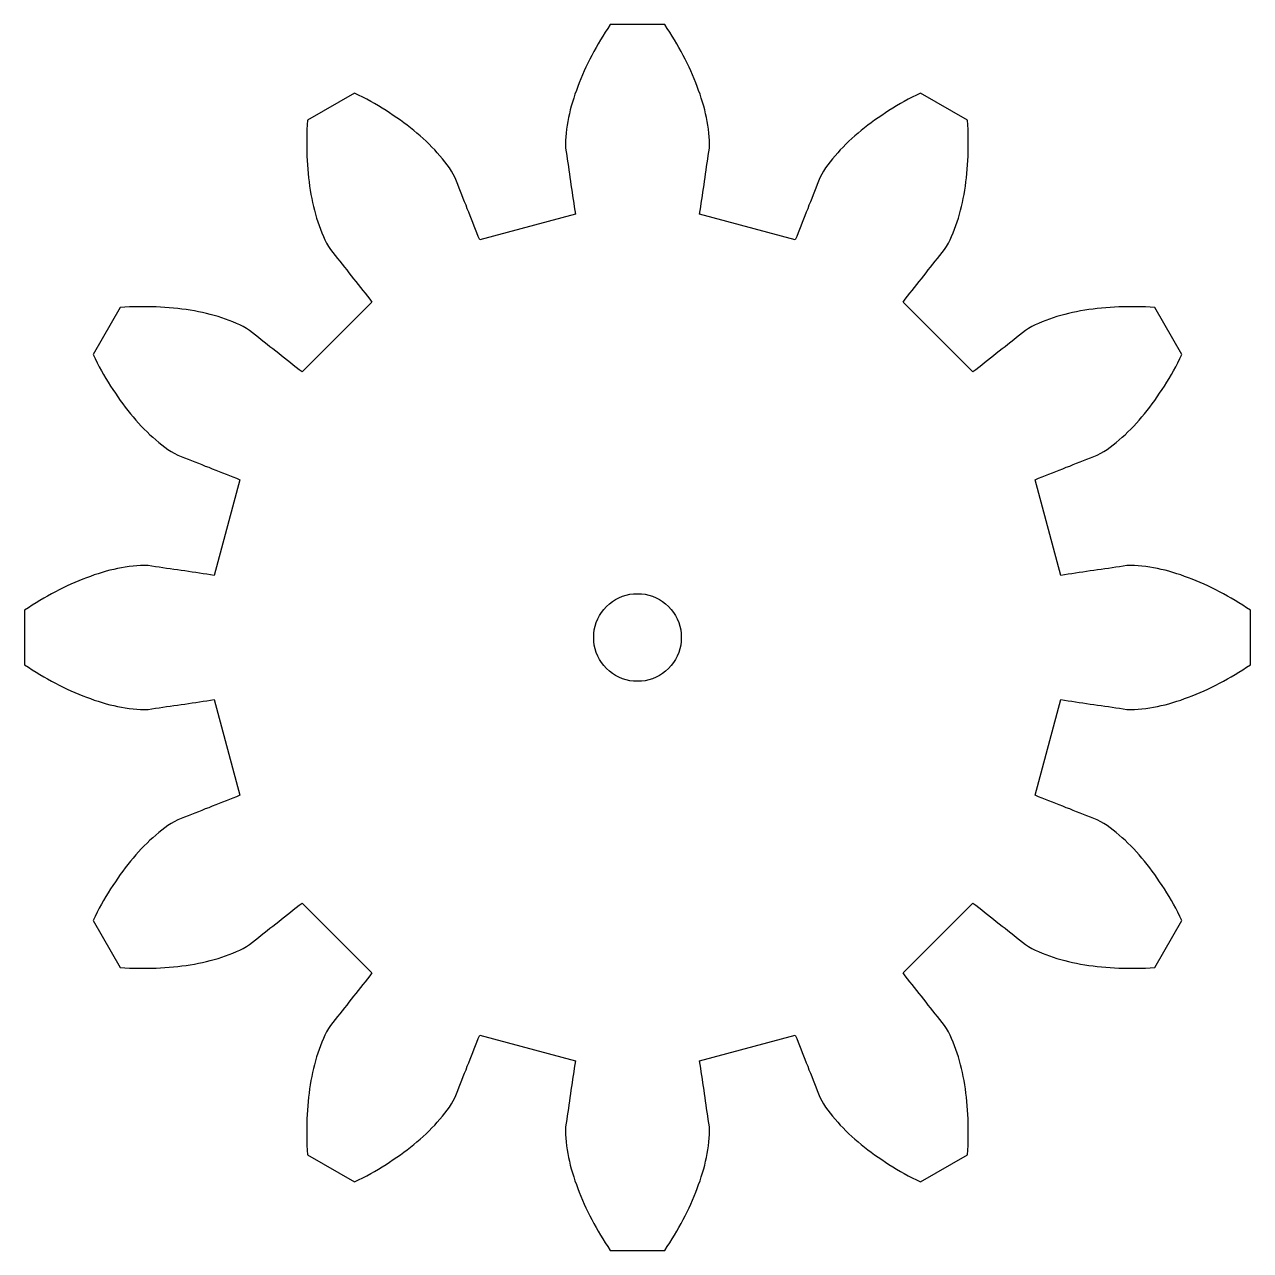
# Model space of a CAD drawing. Extents: x 0 to 320, y 0 to 200.
# Drawn here: x 0.1 to 111.9, y 0.1 to 111.9 of the extents above; entities that cross this region are included whole.
import ezdxf

# ---------------------------------------------------------------- set-up
doc = ezdxf.new("R2010")
doc.units = 0

msp = doc.modelspace()

# ---------------------------------------------------------------- linework, layer by layer
at = {"layer": '1'}
for points in [[(61.67, 94.63), (61.67, 94.63), (61.72, 94.96), (61.77, 95.3), (61.82, 95.63), (61.87, 95.97), (61.92, 96.3), (61.97, 96.64), (62.02, 96.97), (62.07, 97.31), (62.12, 97.65), (62.16, 97.98), (62.21, 98.32), (62.26, 98.65), (62.31, 98.99), (62.36, 99.32), (62.41, 99.66), (62.46, 100), (62.51, 100.33), (62.56, 100.67), (62.58, 101.01), (62.57, 101.35), (62.55, 101.7), (62.52, 102.04), (62.48, 102.39), (62.43, 102.74), (62.37, 103.09), (62.3, 103.44), (62.22, 103.8), (62.13, 104.15), (62.04, 104.5), (61.93, 104.86), (61.82, 105.21), (61.71, 105.57), (61.58, 105.92), (61.45, 106.28), (61.31, 106.63), (61.17, 106.99), (61.02, 107.35), (60.86, 107.7), (60.7, 108.06), (60.53, 108.41), (60.35, 108.77), (60.17, 109.12), (59.98, 109.48), (59.78, 109.83), (59.58, 110.19), (59.37, 110.54), (59.16, 110.89), (58.94, 111.24), (58.71, 111.59), (58.48, 111.94), (53.52, 111.94), (53.29, 111.59), (53.06, 111.24), (52.84, 110.89), (52.63, 110.54), (52.42, 110.19), (52.22, 109.83), (52.02, 109.48), (51.83, 109.12), (51.65, 108.77), (51.47, 108.41), (51.3, 108.06), (51.14, 107.7), (50.98, 107.35), (50.83, 106.99), (50.69, 106.63), (50.55, 106.28), (50.42, 105.92), (50.29, 105.57), (50.18, 105.21), (50.07, 104.86), (49.96, 104.5), (49.87, 104.15), (49.78, 103.8), (49.7, 103.44), (49.63, 103.09), (49.57, 102.74), (49.52, 102.39), (49.48, 102.04), (49.45, 101.7), (49.43, 101.35), (49.42, 101.01), (49.44, 100.67), (49.49, 100.33), (49.54, 100), (49.59, 99.66), (49.64, 99.32), (49.69, 98.99), (49.74, 98.65), (49.79, 98.32), (49.84, 97.98), (49.88, 97.65), (49.93, 97.31), (49.98, 96.97), (50.03, 96.64), (50.08, 96.3), (50.13, 95.97), (50.18, 95.63), (50.23, 95.3), (50.28, 94.96), (50.33, 94.63), (41.6, 92.29), (41.47, 92.6), (41.35, 92.92), (41.22, 93.23), (41.1, 93.55), (40.97, 93.86), (40.85, 94.18), (40.72, 94.49), (40.6, 94.81), (40.47, 95.12), (40.35, 95.44), (40.22, 95.75), (40.1, 96.07), (39.97, 96.39), (39.85, 96.7), (39.72, 97.02), (39.6, 97.33), (39.47, 97.65), (39.35, 97.96), (39.19, 98.27), (39.02, 98.56), (38.83, 98.85), (38.63, 99.14), (38.42, 99.42), (38.2, 99.69), (37.97, 99.97), (37.73, 100.24), (37.49, 100.5), (37.24, 100.76), (36.98, 101.02), (36.71, 101.28), (36.44, 101.53), (36.16, 101.78), (35.87, 102.03), (35.58, 102.27), (35.29, 102.51), (34.98, 102.74), (34.67, 102.98), (34.36, 103.21), (34.04, 103.43), (33.71, 103.65), (33.38, 103.87), (33.05, 104.09), (32.71, 104.3), (32.36, 104.51), (32.01, 104.72), (31.65, 104.92), (31.29, 105.12), (30.92, 105.31), (30.55, 105.5), (30.18, 105.69), (25.88, 103.21), (25.85, 102.79), (25.83, 102.37), (25.82, 101.96), (25.81, 101.55), (25.81, 101.14), (25.81, 100.73), (25.82, 100.32), (25.83, 99.92), (25.85, 99.52), (25.87, 99.13), (25.9, 98.73), (25.94, 98.34), (25.98, 97.96), (26.03, 97.57), (26.08, 97.19), (26.14, 96.82), (26.2, 96.44), (26.27, 96.07), (26.35, 95.71), (26.43, 95.34), (26.52, 94.99), (26.62, 94.63), (26.72, 94.28), (26.83, 93.94), (26.94, 93.6), (27.06, 93.26), (27.19, 92.94), (27.33, 92.61), (27.48, 92.3), (27.63, 91.99), (27.8, 91.69), (27.99, 91.4), (28.2, 91.14), (28.41, 90.87), (28.62, 90.6), (28.83, 90.34), (29.04, 90.07), (29.25, 89.81), (29.46, 89.54), (29.67, 89.27), (29.88, 89.01), (30.09, 88.74), (30.3, 88.48), (30.51, 88.21), (30.72, 87.94), (30.93, 87.68), (31.14, 87.41), (31.35, 87.15), (31.56, 86.88), (31.77, 86.61), (25.39, 80.23), (25.12, 80.44), (24.85, 80.65), (24.59, 80.86), (24.32, 81.07), (24.06, 81.28), (23.79, 81.49), (23.52, 81.7), (23.26, 81.91), (22.99, 82.12), (22.73, 82.33), (22.46, 82.54), (22.19, 82.75), (21.93, 82.96), (21.66, 83.17), (21.4, 83.38), (21.13, 83.59), (20.86, 83.8), (20.6, 84.01), (20.31, 84.2), (20.01, 84.37), (19.7, 84.52), (19.39, 84.67), (19.06, 84.81), (18.74, 84.94), (18.4, 85.06), (18.06, 85.17), (17.72, 85.28), (17.37, 85.38), (17.01, 85.48), (16.66, 85.57), (16.29, 85.65), (15.93, 85.73), (15.56, 85.8), (15.18, 85.86), (14.81, 85.92), (14.43, 85.97), (14.04, 86.02), (13.66, 86.06), (13.27, 86.1), (12.87, 86.13), (12.48, 86.15), (12.08, 86.17), (11.68, 86.18), (11.27, 86.19), (10.86, 86.19), (10.45, 86.19), (10.04, 86.18), (9.63, 86.17), (9.21, 86.15), (8.79, 86.12), (6.31, 81.82), (6.5, 81.45), (6.69, 81.08), (6.88, 80.71), (7.08, 80.35), (7.28, 79.99), (7.49, 79.64), (7.7, 79.29), (7.91, 78.95), (8.13, 78.62), (8.35, 78.29), (8.57, 77.96), (8.79, 77.64), (9.02, 77.33), (9.26, 77.02), (9.49, 76.71), (9.73, 76.42), (9.97, 76.13), (10.22, 75.84), (10.47, 75.56), (10.72, 75.29), (10.98, 75.02), (11.24, 74.76), (11.5, 74.51), (11.76, 74.27), (12.03, 74.03), (12.31, 73.8), (12.58, 73.58), (12.86, 73.37), (13.15, 73.17), (13.44, 72.98), (13.73, 72.81), (14.04, 72.65), (14.35, 72.53), (14.67, 72.4), (14.98, 72.28), (15.3, 72.15), (15.61, 72.03), (15.93, 71.9), (16.25, 71.78), (16.56, 71.65), (16.88, 71.53), (17.19, 71.4), (17.51, 71.28), (17.82, 71.15), (18.14, 71.03), (18.45, 70.9), (18.77, 70.78), (19.08, 70.65), (19.4, 70.53), (19.71, 70.4), (17.37, 61.67), (17.04, 61.72), (16.7, 61.77), (16.37, 61.82), (16.03, 61.87), (15.7, 61.92), (15.36, 61.97), (15.03, 62.02), (14.69, 62.07), (14.35, 62.12), (14.02, 62.16), (13.68, 62.21), (13.35, 62.26), (13.01, 62.31), (12.68, 62.36), (12.34, 62.41), (12, 62.46), (11.67, 62.51), (11.33, 62.56), (10.99, 62.58), (10.65, 62.57), (10.3, 62.55), (9.96, 62.52), (9.61, 62.48), (9.26, 62.43), (8.91, 62.37), (8.56, 62.3), (8.2, 62.22), (7.85, 62.13), (7.5, 62.04), (7.14, 61.93), (6.79, 61.82), (6.43, 61.71), (6.08, 61.58), (5.72, 61.45), (5.37, 61.31), (5.01, 61.17), (4.65, 61.02), (4.3, 60.86), (3.94, 60.7), (3.59, 60.53), (3.23, 60.35), (2.88, 60.17), (2.52, 59.98), (2.17, 59.78), (1.81, 59.58), (1.46, 59.37), (1.11, 59.16), (0.76, 58.94), (0.41, 58.71), (0.06, 58.48), (0.06, 53.52), (0.41, 53.29), (0.76, 53.06), (1.11, 52.84), (1.46, 52.63), (1.81, 52.42), (2.17, 52.22), (2.52, 52.02), (2.88, 51.83), (3.23, 51.65), (3.59, 51.47), (3.94, 51.3), (4.3, 51.14), (4.65, 50.98), (5.01, 50.83), (5.37, 50.69), (5.72, 50.55), (6.08, 50.42), (6.43, 50.29), (6.79, 50.18), (7.14, 50.07), (7.5, 49.96), (7.85, 49.87), (8.2, 49.78), (8.56, 49.7), (8.91, 49.63), (9.26, 49.57), (9.61, 49.52), (9.96, 49.48), (10.3, 49.45), (10.65, 49.43), (10.99, 49.42), (11.33, 49.44), (11.67, 49.49), (12, 49.54), (12.34, 49.59), (12.68, 49.64), (13.01, 49.69), (13.35, 49.74), (13.68, 49.79), (14.02, 49.84), (14.35, 49.88), (14.69, 49.93), (15.03, 49.98), (15.36, 50.03), (15.7, 50.08), (16.03, 50.13), (16.37, 50.18), (16.7, 50.23), (17.04, 50.28), (17.37, 50.33), (19.71, 41.6), (19.4, 41.47), (19.08, 41.35), (18.77, 41.22), (18.45, 41.1), (18.14, 40.97), (17.82, 40.85), (17.51, 40.72), (17.19, 40.6), (16.88, 40.47), (16.56, 40.35), (16.25, 40.22), (15.93, 40.1), (15.61, 39.97), (15.3, 39.85), (14.98, 39.72), (14.67, 39.6), (14.35, 39.47), (14.04, 39.35), (13.73, 39.19), (13.44, 39.02), (13.15, 38.83), (12.86, 38.63), (12.58, 38.42), (12.31, 38.2), (12.03, 37.97), (11.76, 37.73), (11.5, 37.49), (11.24, 37.24), (10.98, 36.98), (10.72, 36.71), (10.47, 36.44), (10.22, 36.16), (9.97, 35.87), (9.73, 35.58), (9.49, 35.29), (9.26, 34.98), (9.02, 34.67), (8.79, 34.36), (8.57, 34.04), (8.35, 33.71), (8.13, 33.38), (7.91, 33.05), (7.7, 32.71), (7.49, 32.36), (7.28, 32.01), (7.08, 31.65), (6.88, 31.29), (6.69, 30.92), (6.5, 30.55), (6.31, 30.18), (8.79, 25.88), (9.21, 25.85), (9.63, 25.83), (10.04, 25.82), (10.45, 25.81), (10.86, 25.81), (11.27, 25.81), (11.68, 25.82), (12.08, 25.83), (12.48, 25.85), (12.87, 25.87), (13.27, 25.9), (13.66, 25.94), (14.04, 25.98), (14.43, 26.03), (14.81, 26.08), (15.18, 26.14), (15.56, 26.2), (15.93, 26.27), (16.29, 26.35), (16.66, 26.43), (17.01, 26.52), (17.37, 26.62), (17.72, 26.72), (18.06, 26.83), (18.4, 26.94), (18.74, 27.06), (19.06, 27.19), (19.39, 27.33), (19.7, 27.48), (20.01, 27.63), (20.31, 27.8), (20.6, 27.99), (20.86, 28.2), (21.13, 28.41), (21.4, 28.62), (21.66, 28.83), (21.93, 29.04), (22.19, 29.25), (22.46, 29.46), (22.73, 29.67), (22.99, 29.88), (23.26, 30.09), (23.52, 30.3), (23.79, 30.51), (24.06, 30.72), (24.32, 30.93), (24.59, 31.14), (24.85, 31.35), (25.12, 31.56), (25.39, 31.77), (31.77, 25.39), (31.56, 25.12), (31.35, 24.85), (31.14, 24.59), (30.93, 24.32), (30.72, 24.06), (30.51, 23.79), (30.3, 23.52), (30.09, 23.26), (29.88, 22.99), (29.67, 22.73), (29.46, 22.46), (29.25, 22.19), (29.04, 21.93), (28.83, 21.66), (28.62, 21.4), (28.41, 21.13), (28.2, 20.86), (27.99, 20.6), (27.8, 20.31), (27.63, 20.01), (27.48, 19.7), (27.33, 19.39), (27.19, 19.06), (27.06, 18.74), (26.94, 18.4), (26.83, 18.06), (26.72, 17.72), (26.62, 17.37), (26.52, 17.01), (26.43, 16.66), (26.35, 16.29), (26.27, 15.93), (26.2, 15.56), (26.14, 15.18), (26.08, 14.81), (26.03, 14.43), (25.98, 14.04), (25.94, 13.66), (25.9, 13.27), (25.87, 12.87), (25.85, 12.48), (25.83, 12.08), (25.82, 11.68), (25.81, 11.27), (25.81, 10.86), (25.81, 10.45), (25.82, 10.04), (25.83, 9.63), (25.85, 9.21), (25.88, 8.79), (30.18, 6.31), (30.55, 6.5), (30.92, 6.69), (31.29, 6.88), (31.65, 7.08), (32.01, 7.28), (32.36, 7.49), (32.71, 7.7), (33.05, 7.91), (33.38, 8.13), (33.71, 8.35), (34.04, 8.57), (34.36, 8.79), (34.67, 9.02), (34.98, 9.26), (35.29, 9.49), (35.58, 9.73), (35.87, 9.97), (36.16, 10.22), (36.44, 10.47), (36.71, 10.72), (36.98, 10.98), (37.24, 11.24), (37.49, 11.5), (37.73, 11.76), (37.97, 12.03), (38.2, 12.31), (38.42, 12.58), (38.63, 12.86), (38.83, 13.15), (39.02, 13.44), (39.19, 13.73), (39.35, 14.04), (39.47, 14.35), (39.6, 14.67), (39.72, 14.98), (39.85, 15.3), (39.97, 15.61), (40.1, 15.93), (40.22, 16.25), (40.35, 16.56), (40.47, 16.88), (40.6, 17.19), (40.72, 17.51), (40.85, 17.82), (40.97, 18.14), (41.1, 18.45), (41.22, 18.77), (41.35, 19.08), (41.47, 19.4), (41.6, 19.71), (50.33, 17.37), (50.28, 17.04), (50.23, 16.7), (50.18, 16.37), (50.13, 16.03), (50.08, 15.7), (50.03, 15.36), (49.98, 15.03), (49.93, 14.69), (49.88, 14.35), (49.84, 14.02), (49.79, 13.68), (49.74, 13.35), (49.69, 13.01), (49.64, 12.68), (49.59, 12.34), (49.54, 12), (49.49, 11.67), (49.44, 11.33), (49.42, 10.99), (49.43, 10.65), (49.45, 10.3), (49.48, 9.96), (49.52, 9.61), (49.57, 9.26), (49.63, 8.91), (49.7, 8.56), (49.78, 8.2), (49.87, 7.85), (49.96, 7.5), (50.07, 7.14), (50.18, 6.79), (50.29, 6.43), (50.42, 6.08), (50.55, 5.72), (50.69, 5.37), (50.83, 5.01), (50.98, 4.65), (51.14, 4.3), (51.3, 3.94), (51.47, 3.59), (51.65, 3.23), (51.83, 2.88), (52.02, 2.52), (52.22, 2.17), (52.42, 1.81), (52.63, 1.46), (52.84, 1.11), (53.06, 0.76), (53.29, 0.41), (53.52, 0.06), (58.48, 0.06), (58.71, 0.41), (58.94, 0.76), (59.16, 1.11), (59.37, 1.46), (59.58, 1.81), (59.78, 2.17), (59.98, 2.52), (60.17, 2.88), (60.35, 3.23), (60.53, 3.59), (60.7, 3.94), (60.86, 4.3), (61.02, 4.65), (61.17, 5.01), (61.31, 5.37), (61.45, 5.72), (61.58, 6.08), (61.71, 6.43), (61.82, 6.79), (61.93, 7.14), (62.04, 7.5), (62.13, 7.85), (62.22, 8.2), (62.3, 8.56), (62.37, 8.91), (62.43, 9.26), (62.48, 9.61), (62.52, 9.96), (62.55, 10.3), (62.57, 10.65), (62.58, 10.99), (62.56, 11.33), (62.51, 11.67), (62.46, 12), (62.41, 12.34), (62.36, 12.68), (62.31, 13.01), (62.26, 13.35), (62.21, 13.68), (62.16, 14.02), (62.12, 14.35), (62.07, 14.69), (62.02, 15.03), (61.97, 15.36), (61.92, 15.7), (61.87, 16.03), (61.82, 16.37), (61.77, 16.7), (61.72, 17.04), (61.67, 17.37), (70.4, 19.71), (70.53, 19.4), (70.65, 19.08), (70.78, 18.77), (70.9, 18.45), (71.03, 18.14), (71.15, 17.82), (71.28, 17.51), (71.4, 17.19), (71.53, 16.88), (71.65, 16.56), (71.78, 16.25), (71.9, 15.93), (72.03, 15.61), (72.15, 15.3), (72.28, 14.98), (72.4, 14.67), (72.53, 14.35), (72.65, 14.04), (72.81, 13.73), (72.98, 13.44), (73.17, 13.15), (73.37, 12.86), (73.58, 12.58), (73.8, 12.31), (74.03, 12.03), (74.27, 11.76), (74.51, 11.5), (74.76, 11.24), (75.02, 10.98), (75.29, 10.72), (75.56, 10.47), (75.84, 10.22), (76.13, 9.97), (76.42, 9.73), (76.71, 9.49), (77.02, 9.26), (77.33, 9.02), (77.64, 8.79), (77.96, 8.57), (78.29, 8.35), (78.62, 8.13), (78.95, 7.91), (79.29, 7.7), (79.64, 7.49), (79.99, 7.28), (80.35, 7.08), (80.71, 6.88), (81.08, 6.69), (81.45, 6.5), (81.82, 6.31), (86.12, 8.79), (86.15, 9.21), (86.17, 9.63), (86.18, 10.04), (86.19, 10.45), (86.19, 10.86), (86.19, 11.27), (86.18, 11.68), (86.17, 12.08), (86.15, 12.48), (86.13, 12.87), (86.1, 13.27), (86.06, 13.66), (86.02, 14.04), (85.97, 14.43), (85.92, 14.81), (85.86, 15.18), (85.8, 15.56), (85.73, 15.93), (85.65, 16.29), (85.57, 16.66), (85.48, 17.01), (85.38, 17.37), (85.28, 17.72), (85.17, 18.06), (85.06, 18.4), (84.94, 18.74), (84.81, 19.06), (84.67, 19.39), (84.52, 19.7), (84.37, 20.01), (84.2, 20.31), (84.01, 20.6), (83.8, 20.86), (83.59, 21.13), (83.38, 21.4), (83.17, 21.66), (82.96, 21.93), (82.75, 22.19), (82.54, 22.46), (82.33, 22.73), (82.12, 22.99), (81.91, 23.26), (81.7, 23.52), (81.49, 23.79), (81.28, 24.06), (81.07, 24.32), (80.86, 24.59), (80.65, 24.85), (80.44, 25.12), (80.23, 25.39), (86.61, 31.77), (86.88, 31.56), (87.15, 31.35), (87.41, 31.14), (87.68, 30.93), (87.94, 30.72), (88.21, 30.51), (88.48, 30.3), (88.74, 30.09), (89.01, 29.88), (89.27, 29.67), (89.54, 29.46), (89.81, 29.25), (90.07, 29.04), (90.34, 28.83), (90.6, 28.62), (90.87, 28.41), (91.14, 28.2), (91.4, 27.99), (91.69, 27.8), (91.99, 27.63), (92.3, 27.48), (92.61, 27.33), (92.94, 27.19), (93.26, 27.06), (93.6, 26.94), (93.94, 26.83), (94.28, 26.72), (94.63, 26.62), (94.99, 26.52), (95.34, 26.43), (95.71, 26.35), (96.07, 26.27), (96.44, 26.2), (96.82, 26.14), (97.19, 26.08), (97.57, 26.03), (97.96, 25.98), (98.34, 25.94), (98.73, 25.9), (99.13, 25.87), (99.52, 25.85), (99.92, 25.83), (100.32, 25.82), (100.73, 25.81), (101.14, 25.81), (101.55, 25.81), (101.96, 25.82), (102.37, 25.83), (102.79, 25.85), (103.21, 25.88), (105.69, 30.18), (105.5, 30.55), (105.31, 30.92), (105.12, 31.29), (104.92, 31.65), (104.72, 32.01), (104.51, 32.36), (104.3, 32.71), (104.09, 33.05), (103.87, 33.38), (103.65, 33.71), (103.43, 34.04), (103.21, 34.36), (102.98, 34.67), (102.74, 34.98), (102.51, 35.29), (102.27, 35.58), (102.03, 35.87), (101.78, 36.16), (101.53, 36.44), (101.28, 36.71), (101.02, 36.98), (100.76, 37.24), (100.5, 37.49), (100.24, 37.73), (99.97, 37.97), (99.69, 38.2), (99.42, 38.42), (99.14, 38.63), (98.85, 38.83), (98.56, 39.02), (98.27, 39.19), (97.96, 39.35), (97.65, 39.47), (97.33, 39.6), (97.02, 39.72), (96.7, 39.85), (96.39, 39.97), (96.07, 40.1), (95.75, 40.22), (95.44, 40.35), (95.12, 40.47), (94.81, 40.6), (94.49, 40.72), (94.18, 40.85), (93.86, 40.97), (93.55, 41.1), (93.23, 41.22), (92.92, 41.35), (92.6, 41.47), (92.29, 41.6), (94.63, 50.33), (94.96, 50.28), (95.3, 50.23), (95.63, 50.18), (95.97, 50.13), (96.3, 50.08), (96.64, 50.03), (96.97, 49.98), (97.31, 49.93), (97.65, 49.88), (97.98, 49.84), (98.32, 49.79), (98.65, 49.74), (98.99, 49.69), (99.32, 49.64), (99.66, 49.59), (100, 49.54), (100.33, 49.49), (100.67, 49.44), (101.01, 49.42), (101.35, 49.43), (101.7, 49.45), (102.04, 49.48), (102.39, 49.52), (102.74, 49.57), (103.09, 49.63), (103.44, 49.7), (103.8, 49.78), (104.15, 49.87), (104.5, 49.96), (104.86, 50.07), (105.21, 50.18), (105.57, 50.29), (105.92, 50.42), (106.28, 50.55), (106.63, 50.69), (106.99, 50.83), (107.35, 50.98), (107.7, 51.14), (108.06, 51.3), (108.41, 51.47), (108.77, 51.65), (109.12, 51.83), (109.48, 52.02), (109.83, 52.22), (110.19, 52.42), (110.54, 52.63), (110.89, 52.84), (111.24, 53.06), (111.59, 53.29), (111.94, 53.52), (111.94, 58.48), (111.59, 58.71), (111.24, 58.94), (110.89, 59.16), (110.54, 59.37), (110.19, 59.58), (109.83, 59.78), (109.48, 59.98), (109.12, 60.17), (108.77, 60.35), (108.41, 60.53), (108.06, 60.7), (107.7, 60.86), (107.35, 61.02), (106.99, 61.17), (106.63, 61.31), (106.28, 61.45), (105.92, 61.58), (105.57, 61.71), (105.21, 61.82), (104.86, 61.93), (104.5, 62.04), (104.15, 62.13), (103.8, 62.22), (103.44, 62.3), (103.09, 62.37), (102.74, 62.43), (102.39, 62.48), (102.04, 62.52), (101.7, 62.55), (101.35, 62.57), (101.01, 62.58), (100.67, 62.56), (100.33, 62.51), (100, 62.46), (99.66, 62.41), (99.32, 62.36), (98.99, 62.31), (98.65, 62.26), (98.32, 62.21), (97.98, 62.16), (97.65, 62.12), (97.31, 62.07), (96.97, 62.02), (96.64, 61.97), (96.3, 61.92), (95.97, 61.87), (95.63, 61.82), (95.3, 61.77), (94.96, 61.72), (94.63, 61.67), (92.29, 70.4), (92.6, 70.53), (92.92, 70.65), (93.23, 70.78), (93.55, 70.9), (93.86, 71.03), (94.18, 71.15), (94.49, 71.28), (94.81, 71.4), (95.12, 71.53), (95.44, 71.65), (95.75, 71.78), (96.07, 71.9), (96.39, 72.03), (96.7, 72.15), (97.02, 72.28), (97.33, 72.4), (97.65, 72.53), (97.96, 72.65), (98.27, 72.81), (98.56, 72.98), (98.85, 73.17), (99.14, 73.37), (99.42, 73.58), (99.69, 73.8), (99.97, 74.03), (100.24, 74.27), (100.5, 74.51), (100.76, 74.76), (101.02, 75.02), (101.28, 75.29), (101.53, 75.56), (101.78, 75.84), (102.03, 76.13), (102.27, 76.42), (102.51, 76.71), (102.74, 77.02), (102.98, 77.33), (103.21, 77.64), (103.43, 77.96), (103.65, 78.29), (103.87, 78.62), (104.09, 78.95), (104.3, 79.29), (104.51, 79.64), (104.72, 79.99), (104.92, 80.35), (105.12, 80.71), (105.31, 81.08), (105.5, 81.45), (105.69, 81.82), (103.21, 86.12), (102.79, 86.15), (102.37, 86.17), (101.96, 86.18), (101.55, 86.19), (101.14, 86.19), (100.73, 86.19), (100.32, 86.18), (99.92, 86.17), (99.52, 86.15), (99.13, 86.13), (98.73, 86.1), (98.34, 86.06), (97.96, 86.02), (97.57, 85.97), (97.19, 85.92), (96.82, 85.86), (96.44, 85.8), (96.07, 85.73), (95.71, 85.65), (95.34, 85.57), (94.99, 85.48), (94.63, 85.38), (94.28, 85.28), (93.94, 85.17), (93.6, 85.06), (93.26, 84.94), (92.94, 84.81), (92.61, 84.67), (92.3, 84.52), (91.99, 84.37), (91.69, 84.2), (91.4, 84.01), (91.14, 83.8), (90.87, 83.59), (90.6, 83.38), (90.34, 83.17), (90.07, 82.96), (89.81, 82.75), (89.54, 82.54), (89.27, 82.33), (89.01, 82.12), (88.74, 81.91), (88.48, 81.7), (88.21, 81.49), (87.94, 81.28), (87.68, 81.07), (87.41, 80.86), (87.15, 80.65), (86.88, 80.44), (86.61, 80.23), (80.23, 86.61), (80.44, 86.88), (80.65, 87.15), (80.86, 87.41), (81.07, 87.68), (81.28, 87.94), (81.49, 88.21), (81.7, 88.48), (81.91, 88.74), (82.12, 89.01), (82.33, 89.27), (82.54, 89.54), (82.75, 89.81), (82.96, 90.07), (83.17, 90.34), (83.38, 90.6), (83.59, 90.87), (83.8, 91.14), (84.01, 91.4), (84.2, 91.69), (84.37, 91.99), (84.52, 92.3), (84.67, 92.61), (84.81, 92.94), (84.94, 93.26), (85.06, 93.6), (85.17, 93.94), (85.28, 94.28), (85.38, 94.63), (85.48, 94.99), (85.57, 95.34), (85.65, 95.71), (85.73, 96.07), (85.8, 96.44), (85.86, 96.82), (85.92, 97.19), (85.97, 97.57), (86.02, 97.96), (86.06, 98.34), (86.1, 98.73), (86.13, 99.13), (86.15, 99.52), (86.17, 99.92), (86.18, 100.32), (86.19, 100.73), (86.19, 101.14), (86.19, 101.55), (86.18, 101.96), (86.17, 102.37), (86.15, 102.79), (86.12, 103.21), (81.82, 105.69), (81.45, 105.5), (81.08, 105.31), (80.71, 105.12), (80.35, 104.92), (79.99, 104.72), (79.64, 104.51), (79.29, 104.3), (78.95, 104.09), (78.62, 103.87), (78.29, 103.65), (77.96, 103.43), (77.64, 103.21), (77.33, 102.98), (77.02, 102.74), (76.71, 102.51), (76.42, 102.27), (76.13, 102.03), (75.84, 101.78), (75.56, 101.53), (75.29, 101.28), (75.02, 101.02), (74.76, 100.76), (74.51, 100.5), (74.27, 100.24), (74.03, 99.97), (73.8, 99.69), (73.58, 99.42), (73.37, 99.14), (73.17, 98.85), (72.98, 98.56), (72.81, 98.27), (72.65, 97.96), (72.53, 97.65), (72.4, 97.33), (72.28, 97.02), (72.15, 96.7), (72.03, 96.39), (71.9, 96.07), (71.78, 95.75), (71.65, 95.44), (71.53, 95.12), (71.4, 94.81), (71.28, 94.49), (71.15, 94.18), (71.03, 93.86), (70.9, 93.55), (70.78, 93.23), (70.65, 92.92), (70.53, 92.6), (70.4, 92.29), (61.67, 94.63)], [(56, 60), (56.35, 59.98), (56.69, 59.94), (57.04, 59.86), (57.37, 59.76), (57.69, 59.63), (58, 59.46), (58.29, 59.28), (58.57, 59.06), (58.83, 58.83), (59.06, 58.57), (59.28, 58.29), (59.46, 58), (59.63, 57.69), (59.76, 57.37), (59.86, 57.04), (59.94, 56.69), (59.98, 56.35), (60, 56), (59.98, 55.65), (59.94, 55.31), (59.86, 54.96), (59.76, 54.63), (59.63, 54.31), (59.46, 54), (59.28, 53.71), (59.06, 53.43), (58.83, 53.17), (58.57, 52.94), (58.29, 52.72), (58, 52.54), (57.69, 52.37), (57.37, 52.24), (57.04, 52.14), (56.69, 52.06), (56.35, 52.02), (56, 52), (55.65, 52.02), (55.31, 52.06), (54.96, 52.14), (54.63, 52.24), (54.31, 52.37), (54, 52.54), (53.71, 52.72), (53.43, 52.94), (53.17, 53.17), (52.94, 53.43), (52.72, 53.71), (52.54, 54), (52.37, 54.31), (52.24, 54.63), (52.14, 54.96), (52.06, 55.31), (52.02, 55.65), (52, 56), (52.02, 56.35), (52.06, 56.69), (52.14, 57.04), (52.24, 57.37), (52.37, 57.69), (52.54, 58), (52.72, 58.29), (52.94, 58.57), (53.17, 58.83), (53.43, 59.06), (53.71, 59.28), (54, 59.46), (54.31, 59.63), (54.63, 59.76), (54.96, 59.86), (55.31, 59.94), (55.65, 59.98), (56, 60), (56, 60)]]:
    msp.add_lwpolyline(points, dxfattribs=at)

doc.saveas('drawing.dxf')
